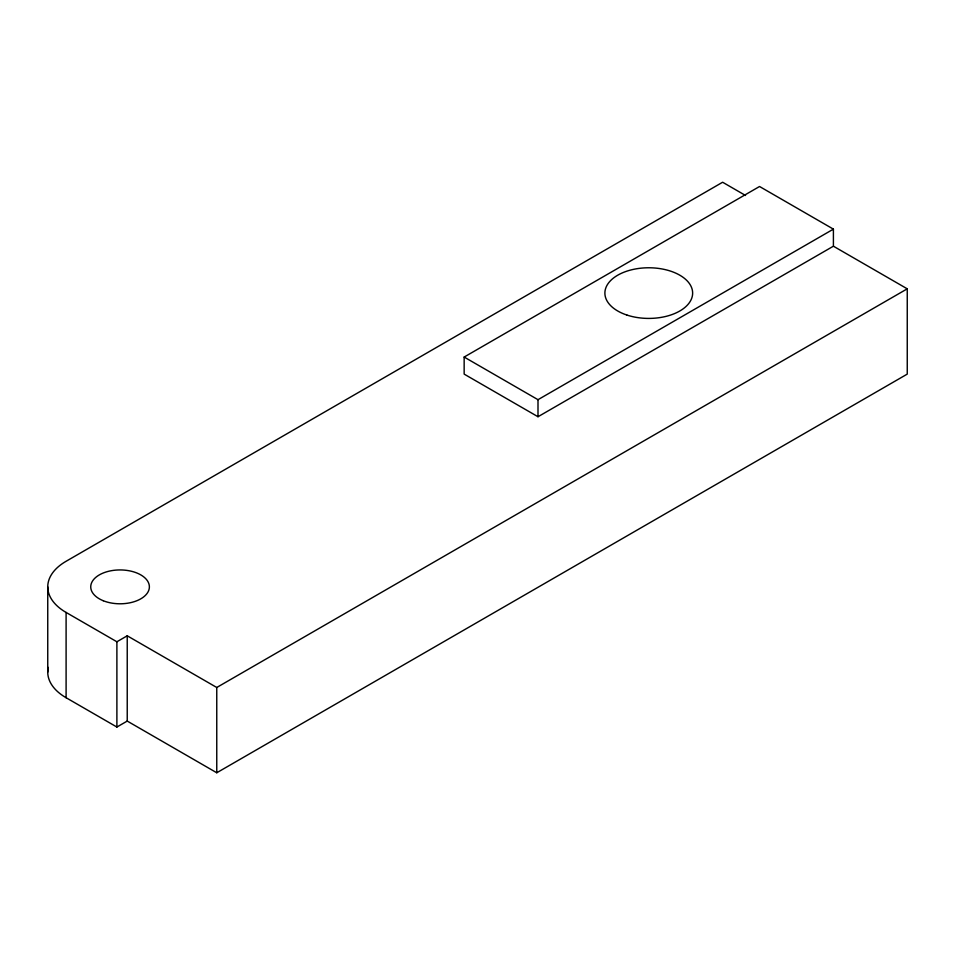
<?xml version="1.0" encoding="UTF-8"?>
<svg xmlns="http://www.w3.org/2000/svg" width="955" height="955" viewBox="0 0 955 955"><rect width="100%" height="100%" fill="white"/><g stroke="black" fill="none" stroke-linecap="round" stroke-linejoin="round"><path stroke-width="1.43" d="M464.154 357.051L759.547 186.5L833.405 229.14L833.405 246.199L537.999 416.738L464.154 374.109L464.154 357.051L537.999 399.691L833.405 229.14M745.545 195.477L722.625 182.238L66.098 561.277A62.66 36.183 0 0 0 66.098 612.442L116.892 641.772L127.23 635.803L216.761 687.481L907.25 288.828L907.25 374.109L216.761 772.762L127.23 721.073L116.892 727.042L66.098 697.723A62.66 36.183 0 0 1 48.287 667.414M833.405 246.199L907.25 288.828M537.999 399.691L537.999 416.738M216.761 687.481L216.761 772.762M127.23 635.803L127.23 721.073M116.892 641.772L116.892 727.042M66.098 612.442L66.098 697.723M47.75 586.859L47.75 672.141M103.247 600.731A29.319 16.927 0 0 0 149.267 588.34A29.319 16.927 0 0 0 107.676 571.52A29.319 16.927 0 0 0 103.247 600.731M626.85 315.031A43.87 25.319 0 0 0 692.638 293.101A43.87 25.319 0 0 0 626.85 271.16A43.87 25.319 0 0 0 626.85 315.031"/></g></svg>
